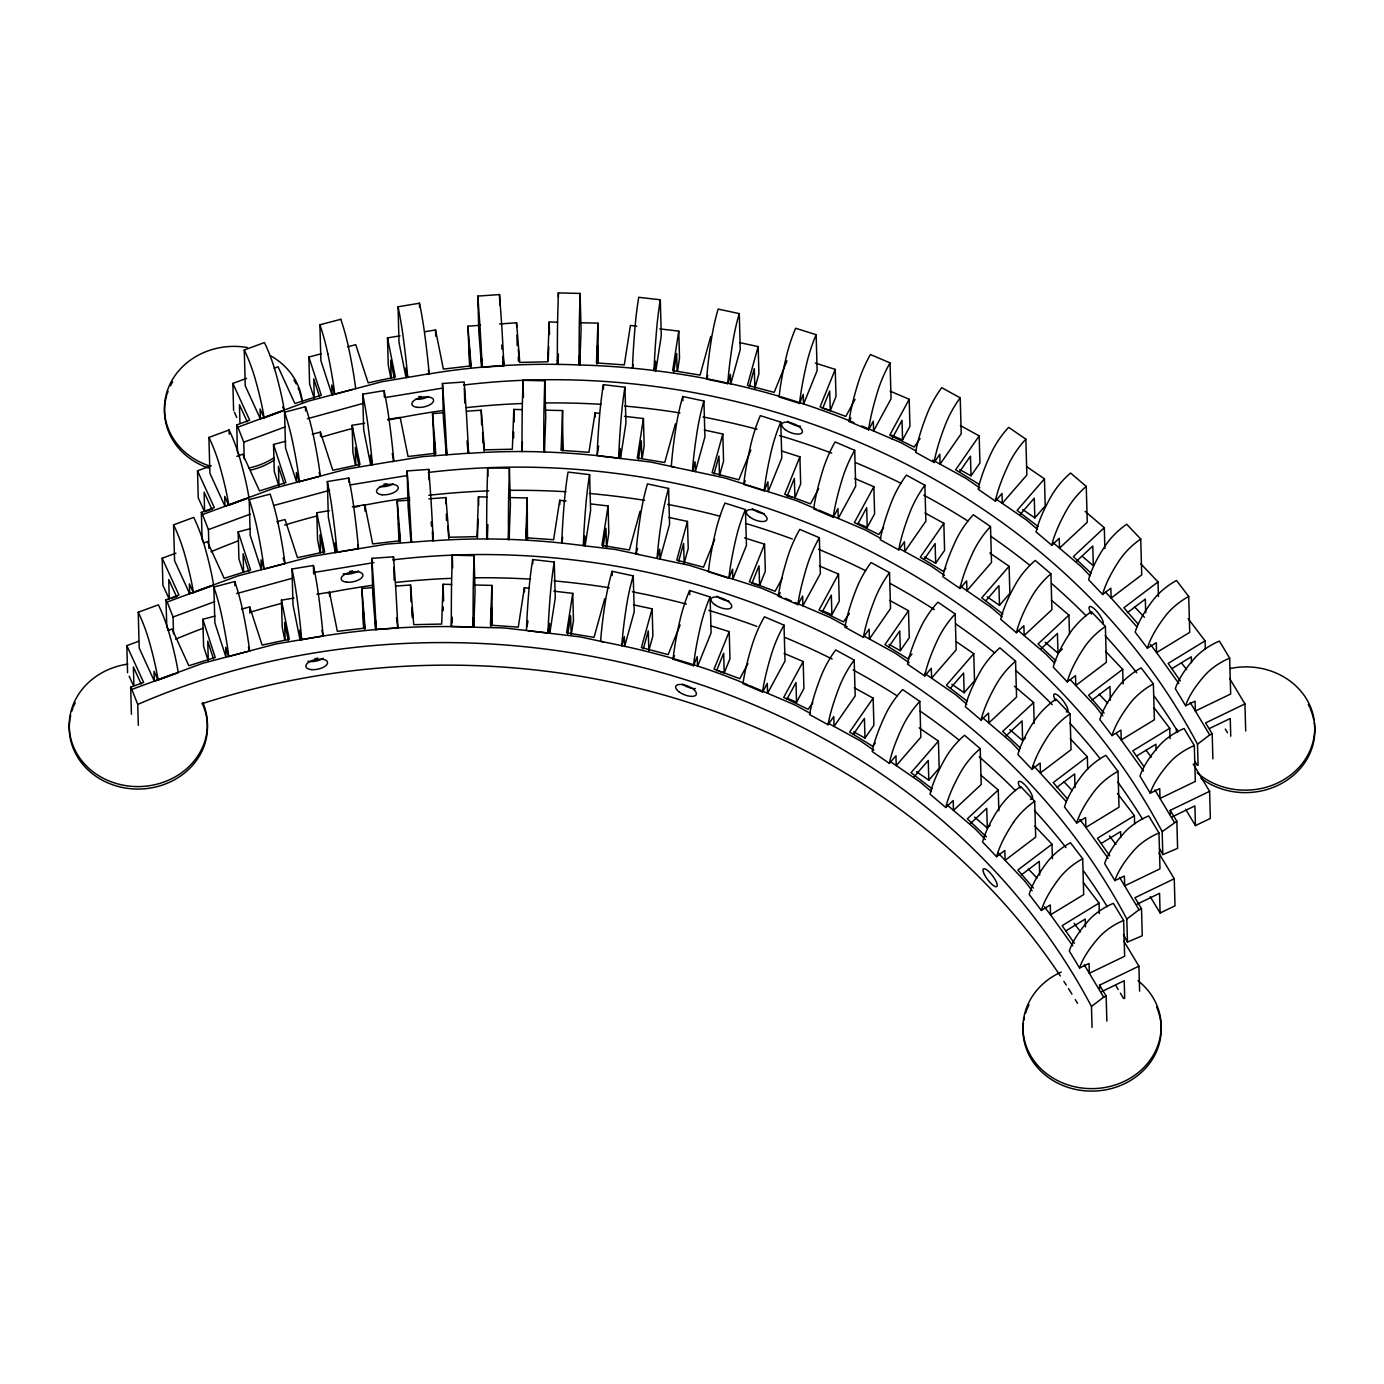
<?xml version="1.0" encoding="UTF-8"?>
<svg xmlns="http://www.w3.org/2000/svg" width="1384" height="1384" viewBox="0 0 1384 1384"><rect width="100%" height="100%" fill="white"/><g stroke="black" fill="none" stroke-linecap="round" stroke-linejoin="round"><path stroke-width="1.5" d="M451.53 585.069L452.308 555.157L474.055 555.676L475.058 591.522L473.743 627.212C415.615 624.72 357.228 629.339 300.051 639.962L293.01 604.86L292.007 568.997L313.424 565.468A31.036 2.128 80.6 0 1 318.493 594.964A111.862 7.647 80.6 0 1 322.766 632.228L323.095 636.034L276.16 643.923L202.687 663.299L131.843 689.422L130.667 687.191L143.625 682.416L126.826 645.653L138.608 641.311M508.62 498.171L509.398 468.259L487.652 467.74L486.874 497.652A111.862 2.906 -88.7 0 0 486.684 535.245L486.718 539.051L487.064 529.449L487.341 539.293L487.877 524.588M526.474 630.447L526.595 626.641A111.862 8.183 -83.3 0 1 528.999 589.221A31.036 2.266 -83.3 0 1 532.702 559.551L554.257 562.042L555.261 597.905L549.777 633.301L528.221 630.758M451.53 585.069A111.862 2.906 -88.7 0 0 451.34 622.662L451.374 626.468L473.12 626.969L473.466 617.368L473.743 627.212L504.191 627.955L548.029 632.972L548.151 629.184M467.031 440.873L468.052 453.433C518.204 449.662 568.876 451.668 618.717 458.139L618.838 454.35A111.862 8.183 -83.3 0 1 621.26 416.878A31.036 2.266 -83.3 0 1 624.945 387.226L603.389 384.666A31.036 2.266 -83.3 0 0 599.704 414.352A111.862 8.183 -83.3 0 0 597.265 451.859L597.161 455.613L598.632 446.081M451.599 584.463L443.122 584.256L441.669 624.046L413.747 624.686L410.529 585.017L395.72 586.055M442.62 610.828L442.776 606.711L442.88 610.655M451.374 626.468L451.72 616.866L451.876 622.765M486.943 497.046L478.466 496.839L477.013 536.629L449.091 537.269L445.873 497.6L428.936 498.794M477.445 537.822L478.12 519.294M474.937 584.999L491.891 585.397L490.438 625.187L518.273 627.142L524.38 587.681L528.584 588.183M490.87 626.381L491.545 607.853L492.047 625.568M492.185 625.395L491.891 585.397M522.287 409.629L513.81 409.422L512.357 449.212L484.435 449.852L481.217 410.183L466.408 411.221M513.239 438.053L513.464 431.877L513.637 437.794M522.408 442.032L522.062 451.634L522.028 447.828A111.862 2.906 -88.7 0 1 522.218 410.252L522.996 380.323L544.742 380.842L545.746 416.688L544.431 452.395L544.154 442.551L543.808 452.153L543.774 448.347A111.862 2.906 -88.7 0 1 543.964 410.667L544.742 380.842M510.281 497.583L527.235 497.981L525.782 537.771L553.617 539.725L559.724 500.264L566.039 501.008M526.214 538.964L526.889 520.436L527.391 538.168M527.442 540.123L527.235 497.981M557.631 322.212L549.154 322.005L547.701 361.795L519.779 362.435L516.561 322.766L499.624 323.96M548.202 360.93L548.739 346.519M558.409 353.958L558.029 364.459L557.752 354.615L557.406 364.217L557.371 360.411M545.625 410.166L562.579 410.564L561.125 450.354L588.961 452.308L595.068 412.847L599.272 413.349M561.644 449.506L562.233 433.019L562.734 450.752M562.873 450.561L562.579 410.564M580.969 322.749L597.923 323.147L596.469 362.937L624.305 364.892L630.412 325.43L636.726 326.174M596.902 364.148L597.577 345.602L598.078 363.335M598.217 363.144L597.923 323.147M474.055 555.676L473.276 585.57A111.862 2.906 -88.7 0 0 473.103 623.094M427.5 374.182C477.688 365.635 528.93 362.85 579.775 364.978L581.09 329.271L580.086 293.425L558.34 292.906L557.562 322.818A111.862 2.906 -88.7 0 0 557.371 360.376M580.086 293.425L579.308 323.337A111.862 2.906 -88.7 0 0 579.135 360.826L579.152 364.736L579.498 355.134L579.775 364.978C673.541 367.521 767.255 386.845 854.014 422.622M781.337 596.625L761.477 588.165L689.543 565.381L636 553.981L636.259 550.209A111.862 13.356 -77.9 0 1 640.878 513.135A31.036 3.702 -77.9 0 1 647.452 483.898L668.576 488.448L669.579 524.294L659.978 559.032L659.701 549.171L657.123 558.513L657.383 554.742A111.862 13.356 -77.9 0 1 662.002 517.685A31.036 3.702 -77.9 0 1 668.576 488.431M706.688 379.147L706.947 375.375A111.862 13.356 -77.9 0 1 711.566 338.302A31.036 3.702 -77.9 0 1 718.14 309.065L739.264 313.614L740.267 349.46L730.666 384.198L730.406 374.337L727.811 383.679L706.688 379.147L707.726 375.41M727.811 383.679L728.071 379.908A111.862 13.356 -77.9 0 1 732.69 342.851A31.036 3.702 -77.9 0 1 739.264 313.597M673.091 659.216L673.489 655.48A111.862 18.373 -72.4 0 1 680.271 618.959A31.036 5.104 -72.4 0 1 689.63 590.484L710.096 596.971L711.099 632.834L697.501 666.482L697.225 656.639L693.557 665.704L673.091 659.216L674.562 655.601M693.557 665.704L693.955 661.967A111.862 18.39 -72.4 0 1 700.736 625.464A31.036 5.104 -72.4 0 1 710.096 596.971M728.901 578.287L729.299 574.55A111.862 18.39 -72.4 0 1 736.08 538.047A31.036 5.104 -72.4 0 1 745.44 509.554L724.974 503.084A31.036 5.104 -72.4 0 0 715.597 531.577A111.862 18.373 -72.4 0 0 708.833 568.046L708.435 571.8L728.901 578.287L732.568 569.222L732.845 579.066L746.443 545.417L745.44 509.554M743.779 484.383L744.177 480.646A111.862 18.373 -72.4 0 1 750.958 444.143A31.036 5.104 -72.4 0 1 760.318 415.65L780.784 422.137L781.787 458L768.189 491.649L767.912 481.805L764.245 490.87L743.779 484.383L745.249 480.767M764.245 490.87L764.643 487.133A111.862 18.39 -72.4 0 1 771.424 450.63A31.036 5.104 -72.4 0 1 780.784 422.137M799.589 403.453L799.987 399.716A111.862 18.39 -72.4 0 1 806.768 363.213A31.036 5.104 -72.4 0 1 816.145 334.72L795.662 328.25A31.036 5.104 -72.4 0 0 786.285 356.743A111.862 18.373 -72.4 0 0 779.521 393.212L779.123 396.966L799.589 403.453L803.256 394.388L803.533 404.232L817.131 370.583L816.145 334.72M762.584 692.069L763.103 688.384A111.862 23.217 -66.9 0 1 771.943 652.66A31.036 6.436 -66.9 0 1 784.019 625.17L764.435 616.797A31.036 6.436 -66.9 0 0 752.377 644.287A111.862 23.217 -66.9 0 0 743.537 680.011L743 683.696L762.584 692.069L767.29 683.402L767.549 693.246L794.952 704.958L809.951 713.158M847.164 626.779L830.296 617.541L802.893 605.829L802.634 595.985L797.928 604.652L778.344 596.279L778.863 592.594A111.862 23.217 -66.9 0 1 787.721 556.87A31.036 6.436 -66.9 0 1 799.779 529.38L819.363 537.736L820.366 573.599L802.893 605.829L795.073 602.472M797.928 604.652L798.447 600.967A111.862 23.217 -66.9 0 1 807.287 565.243A31.036 6.436 -66.9 0 1 819.363 537.753M833.272 517.235L833.791 513.551A111.862 23.217 -66.9 0 1 842.631 477.826A31.036 6.436 -66.9 0 1 854.707 450.336L835.123 441.963A31.036 6.436 -66.9 0 0 823.065 469.453A111.862 23.217 -66.9 0 0 814.224 505.177L813.688 508.879L833.272 517.235L837.977 508.568L838.237 518.412L865.64 530.124L880.639 538.341M915.983 450.924L900.984 442.707L873.581 430.995L873.321 421.151L868.616 429.818L849.032 421.463L849.551 417.778A111.862 23.217 -66.9 0 1 858.409 382.036A31.036 6.436 -66.9 0 1 870.467 354.546L890.05 362.902L891.054 398.765L873.581 430.995L861.834 425.978M868.616 429.818L869.135 426.134A111.862 23.217 -66.9 0 1 877.975 390.409A31.036 6.436 -66.9 0 1 890.05 362.919M527.062 626.623L527.944 620.914M548.029 632.972L549.5 623.457L549.777 633.301L579.948 636.865L603.51 641.899M562.7 537.303L561.817 543.03L561.939 539.224A111.862 8.183 -83.3 0 1 564.343 501.804M553.808 591.141L572.734 593.373L566.61 632.834L594.047 637.367L604.739 598.667M567.769 634.08L570.623 615.707L571.159 635.394L573.478 620.447L572.734 593.373M591.262 503.984L608.078 505.956L601.953 545.417L629.391 549.95L640.083 511.25M603.113 546.663L605.967 528.29L606.503 547.977L608.822 533.03L608.078 505.956M633.093 364.39L632.505 368.196L632.626 364.39A111.862 8.183 -83.3 0 1 635.048 326.97A31.036 2.266 -83.3 0 1 638.733 297.3L660.289 299.792L661.293 335.655L655.808 371.05L655.549 361.207L654.061 370.722L654.182 366.933A111.862 8.166 -83.3 0 1 656.621 329.461A31.036 2.266 -83.3 0 1 660.289 299.809M618.717 458.139L620.205 448.624L620.464 458.467L650.636 462.031L674.198 467.065M624.495 416.307L643.422 418.539L637.297 458L664.735 462.533L675.427 423.85M638.457 459.246L641.311 440.873L641.795 458.588M642.176 458.415L644.166 445.613L643.422 418.539M659.839 328.89L678.766 331.122L672.641 370.583L700.079 375.116L710.771 336.433M673.8 371.829L676.655 353.456L677.139 371.172M677.52 371.016L679.509 358.197L678.766 331.122M828.082 724.732L828.739 721.116A111.862 27.784 -61.2 0 1 839.569 686.326A31.036 7.716 -61.2 0 1 854.188 660.099L835.711 649.944A31.036 7.699 -61.2 0 0 821.075 676.188A111.862 27.784 -61.2 0 0 810.263 710.961L809.605 714.594L828.082 724.732L833.774 716.549L834.05 726.392L859.897 740.596L873.84 750.18M863.426 637.315L864.083 633.699A111.879 27.784 -61.2 0 1 874.913 598.909A31.036 7.716 -61.2 0 1 889.531 572.682L871.055 562.527A31.036 7.699 -61.2 0 0 856.419 588.771A111.862 27.784 -61.2 0 0 845.607 623.544L844.949 627.177L863.426 637.315L869.117 629.132L869.394 638.976L895.24 653.179L909.184 662.763M898.77 549.898L899.427 546.282A111.862 27.784 -61.2 0 1 910.257 511.492A31.036 7.699 -61.2 0 1 924.875 485.265L906.399 475.11A31.036 7.699 -61.2 0 0 891.763 501.354A111.862 27.784 -61.2 0 0 880.951 536.127L880.293 539.76L898.77 549.898L904.461 541.715L904.738 551.559L930.584 565.762L944.528 575.346M934.114 462.481L934.771 458.865A111.879 27.784 -61.2 0 1 945.601 424.075A31.036 7.716 -61.2 0 1 960.219 397.848L941.743 387.693A31.036 7.699 -61.2 0 0 927.107 413.937A111.862 27.784 -61.2 0 0 916.294 448.71L915.637 452.343L934.114 462.481L939.805 454.298L940.082 464.142L965.928 478.345L979.872 487.929M891.088 762.048L896.244 765.594L920.827 737.257L919.824 701.411L902.645 689.578A31.036 8.892 -55.5 0 0 885.622 714.334A111.862 32.057 -55.5 0 0 872.958 747.983L872.179 751.547L889.358 763.362L890.137 759.816A111.862 32.057 -55.5 0 1 902.783 726.168A31.036 8.892 -55.5 0 1 919.824 701.411M924.702 675.946L925.481 672.399A111.862 32.057 -55.5 0 1 938.127 638.751A31.036 8.892 -55.5 0 1 955.168 613.994L937.989 602.161A31.036 8.892 -55.5 0 0 920.966 626.917A111.862 32.057 -55.5 0 0 908.302 660.566L907.523 664.13L924.702 675.946L931.311 668.334L931.588 678.177L955.617 694.716L966.759 704.197M960.046 588.529L966.655 580.917L966.932 590.76L991.515 562.423L990.511 526.577L973.333 514.762A31.036 8.892 -55.5 0 0 956.309 539.5A111.862 32.057 -55.5 0 0 943.646 573.149L942.867 576.713L960.046 588.529L960.825 584.982A111.862 32.057 -55.5 0 1 973.471 551.334M995.39 501.112L996.169 497.565A111.862 32.057 -55.5 0 1 1008.815 463.917A31.036 8.892 -55.5 0 1 1025.855 439.161L1008.676 427.345A31.036 8.892 -55.5 0 0 991.653 452.084A111.862 32.057 -55.5 0 0 978.99 485.732L978.211 489.296L995.39 501.112L1001.999 493.5L1002.276 503.343L1026.859 475.006L1025.855 439.161M945.739 807.512L946.604 804.052A111.862 35.967 -49.6 0 1 960.963 771.701A31.036 9.982 -49.6 0 1 980.218 748.64L964.527 735.267A31.036 9.982 -49.6 0 0 945.272 758.346A111.862 35.984 -49.6 0 0 930.913 790.679L930.048 794.157L945.739 807.512L953.195 800.54L953.472 810.384L975.409 829.102L985.373 839.569M981.083 720.095L981.948 716.635A111.862 35.967 -49.6 0 1 996.324 684.284A31.036 9.982 -49.6 0 1 1015.562 661.223L999.871 647.85A31.036 9.982 -49.6 0 0 980.616 670.929A111.862 35.984 -49.6 0 0 966.257 703.262L965.392 706.74L981.083 720.095L988.539 713.123L988.816 722.967L1010.752 741.686L1019.299 750.664M1016.427 632.678L1017.292 629.218A111.862 35.967 -49.6 0 1 1031.668 596.867A31.036 9.982 -49.6 0 1 1050.906 573.806L1035.215 560.433A31.036 9.982 -49.6 0 0 1015.96 583.512A111.862 35.984 -49.6 0 0 1001.601 615.845L1000.736 619.323L1016.427 632.678L1023.883 625.706L1024.16 635.55L1046.096 654.269L1054.643 663.247M1051.771 545.261L1052.636 541.801A111.862 35.967 -49.6 0 1 1066.995 509.45A31.036 9.982 -49.6 0 1 1086.25 486.389L1070.559 473.017A31.036 9.982 -49.6 0 0 1051.304 496.095A111.862 35.984 -49.6 0 0 1036.945 528.428L1036.08 531.906L1051.771 545.261L1059.227 538.307L1059.504 548.151L1081.44 566.852L1089.986 575.831M636 553.981L637.54 548.375M633.578 604.86L652.123 608.839L641.415 647.539L668.143 654.615L680.132 624.997M643.283 648.906L648.266 630.879L648.819 650.567L652.885 635.913L652.123 608.839M668.922 517.443L687.467 521.422L676.759 560.122L703.487 567.198L714.663 539.552M678.627 561.489L683.609 543.462L684.163 563.15L688.229 548.496L687.467 521.422M704.266 430.026L722.811 434.005L712.103 472.705L738.831 479.781L750.82 450.163M713.971 474.072L718.953 456.045L719.507 475.733L723.572 461.08L722.811 434.005M739.61 342.609L758.155 346.588L747.447 385.288L774.175 392.364L786.96 360.774M749.315 386.655L754.297 368.628L754.851 388.316L758.916 373.663L758.155 346.588M998.089 852.942L1005.095 860.312L1035.699 837.13L1034.696 801.267L1020.683 786.51A31.036 10.968 -43.5 0 0 999.421 807.685A111.862 39.496 -43.5 0 0 983.54 838.566L982.554 841.939L996.584 856.713L997.553 853.34A111.862 39.496 -43.5 0 1 1013.451 822.442M1031.928 769.296L1032.896 765.923A111.862 39.496 -43.5 0 1 1048.795 735.025A31.036 10.951 -43.5 0 1 1070.04 713.867L1056.027 699.093A31.036 10.968 -43.5 0 0 1034.765 720.268A111.862 39.496 -43.5 0 0 1018.884 751.149L1017.897 754.522L1031.928 769.296L1040.162 763.051L1040.439 772.895L1071.043 749.713L1070.04 713.85M1067.272 681.88L1068.24 678.506A111.862 39.496 -43.5 0 1 1084.139 647.608A31.036 10.951 -43.5 0 1 1105.384 626.45L1091.37 611.676A31.036 10.968 -43.5 0 0 1070.109 632.851A111.862 39.496 -43.5 0 0 1054.21 663.732L1053.241 667.105L1067.272 681.88L1075.506 675.634L1075.783 685.478L1095.401 706.151L1102.823 715.874M1102.616 594.463L1103.584 591.089A111.862 39.496 -43.5 0 1 1119.483 560.191A31.036 10.951 -43.5 0 1 1140.727 539.033L1126.714 524.259A31.036 10.968 -43.5 0 0 1105.453 545.434A111.862 39.496 -43.5 0 0 1089.571 576.315L1088.585 579.688L1102.616 594.463L1110.85 588.217L1111.127 598.061L1136.939 626.848M1041.356 910.413L1042.411 907.125A111.862 42.593 -37.4 0 1 1059.66 877.837A31.036 11.816 -37.4 0 1 1082.686 858.737L1070.472 842.735A31.036 11.816 -37.3 0 0 1047.446 861.834A111.862 42.593 -37.4 0 0 1030.215 891.123L1029.142 894.41L1041.356 910.413L1050.266 904.963L1050.543 914.807L1072.825 945.86M1076.7 822.996L1077.755 819.726A111.862 42.593 -37.4 0 1 1095.004 790.42A31.036 11.816 -37.4 0 1 1118.03 771.321L1105.816 755.318A31.036 11.816 -37.4 0 0 1082.807 774.417A111.862 42.593 -37.4 0 0 1065.559 803.723L1064.486 806.993L1076.7 822.996L1085.61 817.546L1085.886 827.39L1108.169 858.443M1112.044 735.579L1113.099 732.309A111.862 42.593 -37.4 0 1 1130.347 703.003A31.036 11.816 -37.4 0 1 1153.374 683.904L1141.16 667.901A31.036 11.816 -37.3 0 0 1118.134 687A111.862 42.575 -37.4 0 0 1100.903 716.289L1099.83 719.576L1112.044 735.579L1120.954 730.129L1121.23 739.973L1143.513 771.026M1147.388 648.162L1148.443 644.892A111.879 42.593 -37.4 0 1 1165.691 615.586A31.036 11.816 -37.4 0 1 1188.718 596.487L1176.504 580.484A31.036 11.816 -37.4 0 0 1153.495 599.583A111.862 42.593 -37.4 0 0 1136.247 628.89L1135.174 632.159L1147.388 648.162L1156.297 642.712L1156.574 652.556L1178.857 683.609M1079.572 968.021L1080.696 964.856A111.862 45.222 -31 0 1 1099.104 937.262A31.036 12.543 -31 0 1 1123.635 920.395L1113.376 903.337A31.036 12.543 -31 0 0 1088.845 920.204A111.862 45.222 -31 0 0 1070.438 947.798L1069.296 950.964L1079.572 968.021L1089.052 963.437L1089.329 973.281L1103.671 997.172L1106.162 996.117L1099.571 985.149L1138.911 966.17L1123.583 940.67M1114.916 880.605L1116.04 877.439A111.862 45.222 -31 0 1 1134.447 849.845A31.036 12.543 -31 0 1 1158.979 832.995L1148.72 815.92A31.036 12.543 -31 0 0 1124.189 832.787A111.862 45.222 -31 0 0 1105.781 860.381L1104.64 863.547L1114.916 880.605L1124.396 876.02L1124.673 885.864L1139.015 909.755L1141.506 908.7L1134.915 897.732L1174.255 878.753L1158.927 853.253M1150.26 793.188L1151.384 790.022A111.862 45.222 -31 0 1 1169.791 762.428A31.036 12.543 -31 0 1 1194.323 745.578L1184.064 728.503A31.036 12.543 -31 0 0 1159.533 745.37A111.862 45.222 -31 0 0 1141.125 772.964L1139.984 776.13L1150.26 793.188L1159.74 788.603L1160.017 798.447L1195.326 781.424L1194.323 745.561M1185.604 705.771L1186.728 702.605A111.862 45.222 -31 0 1 1205.135 675.011A31.036 12.543 -31 0 1 1229.667 658.161L1219.408 641.086A31.036 12.543 -31 0 0 1194.876 657.954A111.862 45.222 -31 0 0 1176.469 685.547L1175.327 688.713L1185.604 705.771L1195.084 701.186L1195.361 711.03L1209.703 734.921L1212.194 733.866L1205.602 722.898L1244.943 703.92L1229.615 678.419M711.255 625.949L729.212 631.64L714.04 669.147L739.783 678.679L747.983 663.559M744.609 537.909L764.556 544.223L749.384 581.73L775.126 591.262L782.306 578.045M781.943 451.115L799.9 456.807L784.728 494.313L810.47 503.845L818.671 488.725M815.297 363.075L835.244 369.39L820.072 406.896L845.814 416.428L855.035 399.422M716.601 670.704L723.676 653.231L724.23 672.918L718.244 671.032M751.944 583.287L759.02 565.814L759.574 585.501L751.581 582.975M787.288 495.87L794.364 478.397L794.918 498.084L800.661 483.881L799.9 456.807M822.632 408.453L829.708 390.98L830.262 410.667L822.269 408.142M724.23 672.918L729.973 658.715L729.212 631.64M759.574 585.501L765.317 571.298L764.556 544.223M830.262 410.667L836.005 396.464L835.244 369.39M849.032 421.463L850.918 417.985M778.344 596.279L780.23 592.819M890.102 391.118L909.201 399.267L889.722 435.182L914.184 447.067L920.066 438.59M891.953 438.849L902.022 420.252L902.576 439.939L891.123 435.06M854.758 478.535L873.858 486.684L854.378 522.598L878.84 534.483L883.546 527.702M902.576 439.939L909.945 426.341L909.201 399.267M857.613 524.398L866.678 507.668L867.232 527.356L857.682 523.29M819.414 565.952L838.514 574.101L819.034 610.015L843.496 621.9L849.378 613.423M867.232 527.356L874.601 513.758L873.858 486.684M822.269 611.814L831.334 595.085L831.888 614.773L822.338 610.707M784.071 653.369L803.17 661.517L783.69 697.432L808.152 709.317L812.858 702.536M831.888 614.773L839.258 601.158L838.514 574.101M786.925 699.231L795.99 682.502L796.544 702.19L786.994 698.124M796.544 702.19L803.914 688.575L803.17 661.517M960.358 425.545L979.18 435.891L955.635 469.816L978.54 483.933M959.493 471.927L970.461 456.132L971.014 475.819L959.717 469.608M971.014 475.819L979.941 462.965L979.18 435.891M925.014 512.962L943.836 523.308L920.291 557.233L943.196 571.35L945.947 568.184M924.149 559.344L935.117 543.549L935.671 563.236L924.374 557.025M935.671 563.236L944.597 550.382L943.836 523.308M889.67 600.379L908.492 610.725L884.947 644.65L907.852 658.767L911.969 654.027M888.805 646.76L899.773 630.966L900.327 650.653L889.03 644.442M900.327 650.653L909.253 637.799L908.492 610.725M854.326 687.796L873.148 698.142L849.603 732.067L872.508 746.184L875.259 743.018M853.461 734.177L864.429 718.382L864.983 738.07L853.686 731.859M864.983 738.07L873.909 725.216L873.148 698.142M1026.945 466.823L1044.453 478.864L1017.067 510.437L1038.19 526.612M1019.887 514.796L1034.281 498.205L1034.834 517.893L1022.586 509.468M1034.834 517.893L1045.214 505.938L1044.453 478.864M989.854 553.029L1009.109 566.281L981.723 597.853L1002.846 614.029M985.858 600.708L998.937 585.622L999.49 605.31L987.242 596.885M999.49 605.31L1009.87 593.355L1009.109 566.281M956.257 641.657L973.765 653.698L946.379 685.27L967.502 701.446M950.514 688.125L963.593 673.039L964.146 692.727L951.898 684.302M889.358 763.362L895.967 755.75L896.244 765.594L920.274 782.133L931.415 791.613M964.146 692.727L974.526 680.772L973.765 653.698M919.166 727.863L938.421 741.115L911.035 772.687L932.159 788.863M913.855 777.047L928.249 760.456L928.802 780.144L916.554 771.718M928.802 780.144L939.182 768.189L938.421 741.115M1085.108 511.371L1104.294 527.719L1073.361 556.576L1091.18 573.305M1076.527 561.212L1092.772 546.04L1093.325 565.727L1082.132 556.195M1051.356 600.154L1068.95 615.136L1038.017 643.992L1055.836 660.722M1041.183 648.629L1057.428 633.457L1057.981 653.144L1062.376 649.044M1014.42 686.204L1033.606 702.553L1002.673 731.409L1020.492 748.139M1005.839 736.046L1022.084 720.874L1022.638 740.561L1025.579 737.828M980.668 774.988L998.262 789.97L967.329 818.826L986.429 836.905M970.495 823.463L986.74 808.291L987.294 827.978L990.235 825.245M1198.094 765.127L1197.506 744.211L1209.703 734.921M1176.85 821.283L1177.611 848.357L1162.802 854.637L1162.162 831.628L1176.85 821.283L1170.259 810.315L1209.599 791.337L1193.164 764.003M1141.506 908.7L1142.267 935.774L1127.458 942.054L1126.818 919.045L1139.015 909.755M1092.062 1027.378L1091.474 1006.462L1103.671 997.172M1140.866 563.859L1158.027 581.92L1123.912 607.766L1138.15 624.097M1127.389 612.679L1145.312 599.099L1145.692 612.87M1105.522 651.276L1122.684 669.337L1088.568 695.183L1104.121 713.227M1092.045 700.096L1109.968 686.516L1110.349 700.287M1070.178 738.693L1087.34 756.754L1053.224 782.6L1067.462 798.931M1056.684 787.513L1074.624 773.933L1075.005 787.704M996.584 856.713L1004.819 850.468L1005.095 860.312L1024.714 880.985L1032.135 890.708M1034.834 826.11L1051.996 844.171L1017.88 870.017L1033.433 888.061M1021.34 874.93L1039.28 861.35L1039.661 875.12M1188.129 618.665L1205.083 640.861L1168.148 663.403L1180.396 680.997M1171.885 668.628L1191.295 656.794L1191.468 662.694M1154.1 707.778L1169.739 728.278L1132.804 750.82L1143.945 766.58M1136.541 756.045L1155.951 744.211L1156.124 750.111M1117.442 793.482L1134.396 815.695L1097.46 838.237L1109.708 855.831M1101.197 843.462L1120.608 831.628L1120.781 837.528M1083.412 882.611L1099.052 903.112L1062.116 925.654L1074.365 943.248M1065.853 930.878L1085.264 919.045L1085.489 926.917M1209.564 728.468L1230.238 718.504L1230.739 736.219M1172.334 816.802L1194.894 805.903L1195.447 825.608L1210.36 818.411L1209.599 791.337M1136.991 904.219L1159.55 893.32L1160.103 913.007L1175.016 905.828L1174.255 878.753M1101.647 991.636L1124.206 980.737L1124.708 998.469M260.33 418.85L245.262 385.859L244.259 350.014L264.413 342.575A31.036 4.965 69.8 0 1 275.105 370.601A111.862 17.888 69.8 0 1 283.685 406.74L284.274 410.46L264.119 417.882L260.071 409.007L260.33 418.85L280.502 411.429M233.602 410.477L232.858 383.403L246.612 378.334M274.136 368.196L278.063 366.743L294.861 403.522L321.261 395.201L308.857 357.037L321.088 353.82M239.449 455.768L237.46 452.014L236.699 424.94L249.656 420.165L232.858 383.403M224.987 506.267L209.918 473.276L208.915 437.43L229.069 429.992A31.036 4.965 69.8 0 1 239.743 458.017A111.862 17.888 69.8 0 1 248.359 494.174L248.93 497.877L228.775 505.298L224.727 496.423L224.987 506.267L245.158 498.846M236.699 424.94L237.875 427.172L308.718 401.049L382.192 381.673L429.127 373.784L428.815 369.995A111.862 7.647 80.6 0 0 424.507 332.696A31.036 2.128 80.6 0 0 419.456 303.234L398.038 306.764L399.042 342.609L406.083 377.728L405.806 367.885L407.692 377.313L407.38 373.542A111.862 7.647 80.6 0 0 403.09 336.243A31.036 2.128 80.6 0 0 398.038 306.746M244.224 458.9L243.757 442.171L285.467 426.791M307.334 418.747L362.954 403.453M211.908 509.26L204.088 492.133L204.624 511.821L198.258 497.894L197.514 470.819L211.268 465.751M236.82 456.339L242.719 454.16L259.517 490.922L285.917 482.618L273.513 444.454L285.744 441.237M204.105 543.185L202.116 539.431L201.355 512.357L214.312 507.582L197.514 470.819M206.597 511.094L212.496 508.914M189.643 593.684L174.574 560.693L173.571 524.847L193.725 517.408A31.036 4.965 69.8 0 1 204.4 545.434A111.862 17.888 69.8 0 1 213.015 581.591L213.586 585.294L193.431 592.715L189.383 583.84L189.643 593.684L209.814 586.262M201.355 512.357L202.531 514.588L273.375 488.466L346.848 469.089L393.783 461.201L393.471 457.412A111.862 7.647 80.6 0 0 389.163 420.113A31.036 2.128 80.6 0 0 384.112 390.634L362.695 394.18L363.698 430.026L370.739 465.145L370.462 455.301L372.348 464.73L372.036 460.958A111.862 7.664 80.6 0 0 367.746 423.677A31.036 2.128 80.6 0 0 362.695 394.163M208.932 548.41L208.413 529.588L250.123 514.208M273.98 505.437L329.651 490.334M176.564 596.677L168.744 579.55L169.28 599.237L162.914 585.311L162.17 558.236L175.924 553.168M203.448 543.03L207.375 541.577L224.173 578.339L250.573 570.035L238.169 531.871L250.4 528.653M168.761 630.602L166.772 626.848L166.011 599.774L178.969 594.999L162.17 558.236M171.253 598.511L177.152 596.331M154.299 681.101L139.23 648.11L138.227 612.264L158.381 604.825A31.036 4.965 69.8 0 1 169.056 632.851A111.862 17.888 69.8 0 1 177.654 668.991L178.242 672.711L158.087 680.132L154.022 671.257L154.299 681.101L174.47 673.679M166.011 599.774L167.187 602.005L238.031 575.882L311.504 556.506L358.439 548.618L358.127 544.829A111.862 7.647 80.6 0 0 353.82 507.547A31.036 2.128 80.6 0 0 348.768 478.051L327.351 481.58L328.354 517.443L335.395 552.562L386.793 544.085L433.209 540.59L433.036 536.784A111.862 2.387 86 0 0 430.978 499.261L428.832 469.401L407.121 470.923L408.124 506.786L410.996 542.372L410.719 532.529L411.498 542.113L411.325 538.307A111.862 2.387 86 0 0 409.266 500.8L407.121 470.923M173.536 633.734L173.069 617.005L214.78 601.625M236.647 593.58L292.266 578.287M168.104 630.447L172.031 628.993L188.829 665.756L215.229 657.452L202.825 619.288L215.056 616.07M138.314 725.32L137.725 704.421C472.722 559.101 915.274 673.887 1091.474 1006.462M352.937 389.371L332.022 394.89L320.898 360.653L319.894 324.79L340.81 319.289M347.592 346.83L355.74 344.685L368.144 382.849L395.34 377.036L387.485 337.904L400.028 335.828M284.55 412.207L305.466 406.706A31.036 3.564 75.2 0 1 313.372 435.597A111.862 12.837 75.2 0 1 319.86 472.411L320.31 476.165L299.394 481.667L296.401 472.463L296.678 482.307L285.554 448.07L284.55 412.207A31.036 3.564 75.2 0 1 292.474 441.098M312.248 434.247L320.396 432.102L332.8 470.266L359.996 464.453L352.142 425.32L364.684 423.245M278.028 522.996A111.862 12.837 75.2 0 1 284.498 559.811L284.966 563.582L264.05 569.083L261.057 559.88L261.334 569.724L250.21 535.487L249.207 499.624L270.122 494.123A31.036 3.564 75.2 0 1 278.028 522.996M276.904 521.664L285.052 519.519L297.456 557.683L324.652 551.853L316.798 512.737L329.34 510.661M213.863 587.041L234.778 581.539A31.036 3.564 75.2 0 1 242.684 610.413A111.862 12.837 75.2 0 1 249.155 647.245L249.622 650.982L228.706 656.5L225.713 647.297L225.99 657.141L214.866 622.904L213.863 587.041A31.036 3.564 75.2 0 1 221.769 615.932A111.862 12.854 75.2 0 1 228.256 652.764M241.56 609.081L249.708 606.936L262.112 645.082L289.308 639.27L281.454 600.154L293.996 598.078M425.096 331.693L435.527 329.963L443.382 369.095L471.096 365.843L467.878 326.174L480.577 325.292M385.392 397.537L442.551 388.108M387.658 419.456L400.184 417.38L408.038 456.512L435.752 453.26L432.535 413.591L443.122 412.847M392.156 461.599L422.137 456.668L468.553 453.173L468.38 449.368A111.862 2.387 86 0 0 466.322 411.844L464.176 381.984L442.465 383.506L443.468 419.369L446.34 454.955L446.063 445.112L446.842 454.696L446.669 450.89A111.862 2.387 86 0 0 444.61 413.297L442.465 383.506M350.048 484.954L407.207 475.525M352.315 506.873L364.84 504.797L372.694 543.929L400.409 540.677L397.191 501.008L409.889 500.126M314.704 572.37L373.957 562.596M316.971 594.29L329.496 592.214L337.35 631.346L365.065 628.094L361.847 588.425L372.434 587.681M477.809 296.089L499.52 294.567L501.665 324.41A111.862 2.387 86 0 1 503.724 361.985L503.897 365.757L482.186 367.279L481.407 357.695L481.684 367.538L478.812 331.952L477.809 296.089L479.954 325.932A111.862 2.387 86 0 1 482.013 363.525L482.186 367.279M463.553 385.046C749.177 350.567 1060.109 484.504 1197.506 744.211M428.21 472.463C713.833 437.984 1024.765 571.921 1162.162 831.628M371.777 558.34L393.488 556.818L395.634 586.66A111.862 2.387 86 0 1 397.692 624.184L397.865 628.007L376.154 629.53L375.375 619.946L375.652 629.789L372.78 594.186L371.777 558.34L373.922 588.183A111.862 2.387 86 0 1 375.981 625.741L376.154 629.53M392.866 559.88C678.489 525.401 989.422 659.338 1126.818 919.045M598.909 455.924L620.464 458.467L625.949 423.072L624.945 387.209M432.483 532.978L432.708 540.85C483.448 537.044 534.708 539.085 585.121 545.884L590.605 510.488L589.601 474.626L568.046 472.082A31.036 2.266 -83.3 0 0 564.361 501.752M682.796 396.499L703.92 401.031L704.923 436.877L695.322 471.615L671.344 466.564L671.603 462.792A111.862 13.356 -77.9 0 1 676.222 425.736A31.036 3.702 -77.9 0 1 682.796 396.481L682.918 400.72M638.854 554.482L615.292 549.448L585.121 545.884L584.861 536.041L583.373 545.556L583.494 541.767A111.862 8.166 -83.3 0 1 585.916 504.295A31.036 2.266 -83.3 0 1 589.601 474.643M747.983 684.872C700.771 664.839 650.999 650.947 600.656 641.398L600.916 637.626A111.862 13.356 -77.9 0 1 605.535 600.552A31.036 3.702 -77.9 0 1 612.109 571.315L633.232 575.865L634.235 611.711L624.634 646.449L624.357 636.588L621.779 645.93L622.039 642.159A111.862 13.356 -77.9 0 1 626.658 605.102A31.036 3.702 -77.9 0 1 633.232 575.848M786.925 495.558L792.911 497.462M745.82 484.573L724.887 477.964L695.322 471.615L695.062 461.754L692.467 471.096L692.727 467.325A111.862 13.356 -77.9 0 1 697.346 430.268A31.036 3.702 -77.9 0 1 703.92 401.014M747.723 485.178L796.821 500.748L816.681 509.208M818.671 510.039L838.237 518.412L855.71 486.182L854.707 450.319M785.282 598.303L791.146 600.812M749.938 685.72L767.549 693.246L785.022 661.016L784.019 625.153M932.695 460.093L940.082 464.142L961.223 433.694L960.219 397.848M899.202 548.514L904.738 551.559L925.879 521.111L924.875 485.265M863.858 635.931L869.394 638.976L890.535 608.528L889.531 572.682M828.497 723.348L834.05 726.392L855.191 695.944L854.188 660.099M995.407 498.603L1026.305 519.882L1037.446 529.363M960.064 586.02L990.961 607.299L1002.102 616.78M924.72 673.437L931.588 678.177L956.171 649.84L955.168 613.994M1053.224 542.805L1059.504 548.151L1087.253 522.252L1086.25 486.389M1045.197 642.245L1057.981 653.144M1017.88 630.204L1024.16 635.55L1051.909 609.669L1050.906 573.806M1009.853 729.662L1022.638 740.561M982.536 717.621L988.816 722.967L1016.565 697.069L1015.562 661.223M974.509 817.079L987.294 827.978M947.192 805.038L953.472 810.384L981.221 784.486L980.218 748.64M1134.43 606.746L1144.43 617.281M1105.522 592.162L1111.127 598.061L1141.731 574.879L1140.727 539.016M1099.086 694.163L1107.65 703.193M1070.178 679.579L1075.783 685.478L1106.387 662.296L1105.384 626.433M1063.742 781.579L1072.306 790.61M1033.433 765.525L1066.251 801.665M1028.399 868.996L1036.962 878.027M1181.417 662.815L1186.642 669.648M1150.467 644.563L1156.574 652.556L1189.721 632.35L1188.718 596.487M1146.073 750.232L1151.298 757.065M1116.352 733.589L1121.23 739.973L1154.377 719.767L1153.374 683.904M1109.432 835.936L1115.954 844.482M1079.779 819.397L1085.886 827.39L1119.033 807.183L1118.03 771.321M1074.088 923.353L1080.61 931.899M1044.436 906.814L1050.543 914.807L1083.689 894.6L1082.686 858.737M1225.307 729.074L1227.504 732.724M1190.24 702.501L1195.361 711.03L1230.67 694.007L1229.667 658.144M1185.586 809.207L1195.447 825.608M1154.896 789.918L1174.359 822.338M1150.242 896.624L1160.103 913.007M1119.552 877.335L1124.673 885.864L1159.982 868.841L1158.979 832.978M1115.988 985.858L1118.186 989.508M1120.383 993.141L1123.67 998.608M1084.208 964.752L1089.329 973.281L1124.638 956.257L1123.635 920.395M282.665 406.913L284.274 410.46M247.252 421.843L239.432 404.716L239.916 422.431M234.398 412.207L236.785 417.432M141.22 684.094L133.4 666.967L133.885 684.682M129.162 676.205L133.141 684.907M237.875 427.172L243.757 442.171M202.531 514.588L208.413 529.588M167.187 602.005L173.069 617.005M131.843 689.422L137.725 704.421M319.531 396.654L313.77 378.887L314.306 398.575L309.618 384.112L308.857 357.037M319.099 472.48L320.31 476.165M284.187 484.071L278.426 466.304L278.962 485.992L274.274 471.529L273.513 444.454M283.166 558.046L284.966 563.582M248.843 571.488L243.082 553.721L243.567 571.436M243.03 571.592L238.93 558.946L238.169 531.871M248.411 647.314L249.622 650.982M213.499 658.905L207.738 641.138L208.275 660.825L203.586 646.363L202.825 619.288M428.365 370.012L429.127 373.784M394.319 378.334L390.669 360.099L391.17 377.832M390.79 377.676L388.247 364.961L387.485 337.904M392.26 453.641L393.783 461.201M358.975 465.751L355.325 447.516L355.826 465.249M355.446 465.093L352.903 452.378L352.142 425.32M357.678 544.846L358.439 548.618M323.631 553.168L319.981 534.933L320.483 552.666M320.102 552.51L317.559 539.795L316.798 512.737M321.953 630.36L323.095 636.034M288.287 640.584L284.637 622.35L285.139 640.083M284.758 639.927L282.215 627.212L281.454 600.154M264.119 417.882L263.531 414.179A111.862 17.888 69.8 0 0 254.933 378.022A31.036 4.965 69.8 0 0 244.259 349.996M228.775 505.298L228.187 501.596A111.862 17.888 69.8 0 0 219.589 465.439A31.036 4.965 69.8 0 0 208.915 437.413M193.431 592.715L192.843 589.013A111.862 17.888 69.8 0 0 184.245 552.856A31.036 4.965 69.8 0 0 173.571 524.83M158.087 680.132L157.499 676.413A111.862 17.888 69.8 0 0 148.901 640.273A31.036 4.965 69.8 0 0 138.227 612.247M355.653 388.748L355.204 384.994A111.862 12.837 75.2 0 0 348.716 348.163A31.036 3.564 75.2 0 0 340.81 319.289M299.394 481.667L298.944 477.913A111.862 12.854 75.2 0 0 292.474 441.115M264.05 569.083L263.6 565.329A111.862 12.837 75.2 0 0 257.13 528.515A31.036 3.564 75.2 0 0 249.224 499.641M228.256 652.746L228.706 656.5M518.308 349.287L519.311 361.605M503.897 365.757L503.119 356.172L503.395 366.016L503.049 361.829M501.7 345.083L502.046 349.27M484.141 451.08L482.635 432.604L482.912 442.447M470.802 367.071L469.314 348.595L469.799 366.31M469.678 366.137L467.878 326.174M468.553 453.173L467.775 443.589L468.052 453.433M447.793 526.179L448.797 538.497M435.458 454.488L433.97 436.012L434.455 453.727M434.507 455.699L432.535 413.591M432.431 531.006L433.209 540.59M431.185 522.01L431.514 526.197M412.778 617.697L411.948 607.438L412.224 617.281M400.114 541.905L398.627 523.429L399.111 541.144M398.99 540.971L397.191 501.008M397.865 628.007L396.516 617.8M364.77 629.322L363.283 610.846L363.767 628.561M363.646 628.388L361.847 588.425M1244.943 703.92L1245.704 730.994M1212.194 733.866L1212.886 758.847M1205.083 640.861L1205.326 649.2M1169.739 728.278L1170.034 738.693M1170.259 810.315L1170.362 814.017M1158.027 581.92L1158.443 596.487M1138.911 966.17L1139.62 991.152M1134.396 815.695L1134.638 824.034M1122.684 669.337L1123.099 683.904M1104.294 527.719L1104.864 548.548M1106.162 996.117L1106.854 1021.098M1099.052 903.112L1099.346 913.526M1099.571 985.149L1099.674 988.851M1087.34 756.754L1087.686 769.244M1068.95 615.136L1069.469 633.872M1051.996 844.171L1052.411 858.737M1033.606 702.553L1034.177 723.382M998.262 789.97L998.833 810.799M689.63 590.501L689.751 594.705M612.109 571.332L612.23 575.536M603.389 384.666L603.51 388.887M595.068 412.847L595.189 417.017M558.34 292.906L558.444 297.127M559.724 500.264L559.845 504.433M549.154 322.005L549.5 334.495M532.702 559.499L532.823 563.721M522.996 380.323L523.463 397.208M518.308 357.003L518.429 360.93M524.38 587.681L524.501 591.85M516.561 322.766L516.682 326.935M516.907 335.257L517.201 345.671M513.81 409.422L514.156 421.912M509.398 468.259L510.402 504.105L509.087 539.812L508.81 529.951L508.464 539.552L508.43 535.764A111.862 2.906 -88.7 0 1 508.62 498.084M499.52 294.567L499.814 305.12M487.652 467.74L487.877 476.183M481.217 410.183L481.615 424.767M478.466 496.839L478.708 505.177M464.349 388.316L464.764 403.073M452.308 555.157L452.654 567.821M445.873 497.6L446.046 503.845M446.34 514.26L446.513 520.505M443.122 584.256L443.589 600.916M435.527 329.963L435.7 336.208M428.832 469.401L429.127 479.954M419.456 303.217L419.577 307.438M410.529 585.017L410.996 601.677M393.488 556.818L393.592 561.039M393.783 567.371L394.129 580.017M384.112 390.634L384.302 396.966M364.84 504.797L365.013 511.042M348.768 478.051L348.889 482.272M332.022 394.89L331.745 385.046L334.738 394.25L334.288 390.496A111.862 12.854 75.2 0 0 327.818 353.698M335.395 552.562L335.118 542.701L337.004 552.147L336.693 548.375A111.862 7.664 80.6 0 0 332.402 511.094A31.036 2.128 80.6 0 0 327.351 481.597M329.496 592.214L329.617 596.383M320.396 432.102L320.517 436.271M313.424 565.468L313.666 573.91M305.466 406.706L305.587 410.91M300.051 639.962L299.774 630.118L301.66 639.564L301.349 635.792A111.862 7.664 80.6 0 0 297.058 598.511A31.036 2.128 80.6 0 0 292.007 568.997M249.708 606.936L249.881 613.181M234.778 581.539L234.899 585.743M229.069 429.992L229.19 434.213M130.667 687.191L131.428 714.265M126.826 645.653L127.57 672.711M473.086 623.181L473.12 626.969M800.523 426.341A11.037 4.654 22 0 1 787.582 421.272M1091.526 614.185A11.037 3.114 52.8 0 1 1090.073 606.486A11.037 3.114 52.8 0 1 1098.706 613.666A11.037 3.114 52.8 0 1 1103.169 623.855M420.926 396.516A5.449 2.439 -11.3 0 1 418.764 396.62M319.912 324.808A31.036 3.564 75.2 0 1 327.8 353.681M428.469 396.533A11.037 4.931 -11.3 0 1 415.788 399.249M322.04 437.05A717.172 639.564 -1.6 0 1 352.816 428.4M388.125 420.113A717.172 639.564 -1.6 0 1 442.932 410.529M466.304 407.64A717.172 639.564 -1.6 0 1 521.941 403.505M545.504 402.934A717.172 639.564 -1.6 0 1 601.279 404.318M624.755 406.066A717.172 639.564 -1.6 0 1 679.959 412.934M703.072 416.982A717.172 639.564 -1.6 0 1 757.048 429.248M779.503 435.562A717.172 639.564 -1.6 0 1 831.697 453.122M855.848 462.706A717.172 639.564 -1.6 0 1 900.949 483.276M923.803 495.126A717.172 639.564 -1.6 0 1 967.918 521.059M990.892 536.317A717.172 639.564 -1.6 0 1 1030.077 565.52M1051.615 583.512A717.172 639.564 -1.6 0 1 1086.059 615.707M1105.211 635.723A717.172 639.564 -1.6 0 1 1136.714 672.78M1154.377 696.342A717.172 639.564 -1.6 0 1 1177.974 731.859M1195.136 761.563A717.172 639.564 -1.6 0 1 1197.143 765.335M764.227 513.689A11.037 4.654 22 0 1 752.256 508.689M1055.629 700.685A11.037 3.114 52.8 0 1 1055.784 694.111A11.037 3.114 52.8 0 1 1065.68 704.508A11.037 3.114 52.8 0 1 1066.216 711.808M386.707 483.725A5.449 2.439 -11.3 0 1 383.939 484.054M393.125 483.95A11.037 4.931 -11.3 0 1 379.476 486.528M973.488 551.334A31.036 8.892 -55.5 0 1 990.511 526.577M210.991 551.766A717.172 639.564 -1.6 0 1 238.48 540.815M284.672 525.09A717.172 639.564 -1.6 0 1 317.472 515.817M354.875 507.08A717.172 639.564 -1.6 0 1 359.062 506.233M363.248 505.385A717.172 639.564 -1.6 0 1 409.716 497.652M428.832 495.282A717.172 639.564 -1.6 0 1 488.742 490.853M510.16 490.351A717.172 639.564 -1.6 0 1 565.935 491.735M589.411 493.483A717.172 639.564 -1.6 0 1 644.615 500.351M667.728 504.399A717.172 639.564 -1.6 0 1 719.645 516.128M746.184 523.584A717.172 639.564 -1.6 0 1 792.288 539.016M818.515 549.292A717.172 639.564 -1.6 0 1 865.606 570.692M890.344 583.564A717.172 639.564 -1.6 0 1 934.356 609.617M955.548 623.734A717.172 639.564 -1.6 0 1 994.733 652.937M1016.271 670.929A717.172 639.564 -1.6 0 1 1052.221 704.629M1069.867 723.14A717.172 639.564 -1.6 0 1 1100.055 758.553M1117.822 782.064A717.172 639.564 -1.6 0 1 1142.63 819.276M1159.792 848.98A717.172 639.564 -1.6 0 1 1162.802 854.637M728.884 601.106A11.037 4.654 22 0 1 716.895 596.106M1020.285 788.101A11.037 3.114 52.9 0 1 1020.112 781.406A11.037 3.114 52.9 0 1 1029.558 790.679A11.037 3.114 52.9 0 1 1031.72 799.295M1030.872 799.225A11.037 3.114 52.9 0 1 1030.353 799.035M352.436 570.831A5.449 2.439 -11.3 0 1 349.685 571.419M358.577 570.865A11.037 4.948 -11.3 0 1 343.232 573.772M175.647 639.183A717.172 639.564 -1.6 0 1 203.137 628.232M251.352 611.884A717.172 639.564 -1.6 0 1 282.128 603.234M327.904 592.802A717.172 639.564 -1.6 0 1 372.244 585.363M395.616 582.456A717.172 639.564 -1.6 0 1 451.253 578.339M474.816 577.768A717.172 639.564 -1.6 0 1 530.591 579.152M554.067 580.899A717.172 639.564 -1.6 0 1 609.271 587.768M632.384 591.816A717.172 639.564 -1.6 0 1 686.36 604.081M708.816 610.396A717.172 639.564 -1.6 0 1 756.944 626.433M785.161 637.54A717.172 639.564 -1.6 0 1 832.182 659.061M853.115 669.96A717.172 639.564 -1.6 0 1 897.23 695.893M920.204 711.151A717.172 639.564 -1.6 0 1 959.389 740.353M979.301 756.944A717.172 639.564 -1.6 0 1 1015.372 790.524M1034.523 810.557A717.172 639.564 -1.6 0 1 1066.026 847.613M1083.689 871.176A717.172 639.564 -1.6 0 1 1107.286 906.693M1123.427 934.529A717.172 639.564 -1.6 0 1 1127.458 942.054M695.408 688.592A11.037 4.654 22 0 1 693.54 688.523M692.519 688.384A11.037 4.654 22 0 1 682.347 684.128M317.593 658.04A5.449 2.439 -11.3 0 1 314.895 658.767M1013.451 822.442A31.036 10.951 -43.5 0 1 1034.696 801.284M548.151 629.149A111.862 8.183 -83.3 0 1 550.572 591.712A31.036 2.266 -83.3 0 1 554.257 562.06M323.233 658.282A11.037 4.948 -11.3 0 1 307.888 661.189M201.839 703.747A717.172 639.564 -1.6 0 1 1060.334 975.979M1063.881 981.377A717.172 639.564 -1.6 0 1 1066.216 985.01M1068.517 988.643A717.172 639.564 -1.6 0 1 1071.943 994.11M1075.299 999.629A717.172 639.564 -1.6 0 1 1077.496 1003.314M1230.255 668.524A69.114 61.623 -1.6 0 1 1312.136 744.903A69.114 61.623 -1.6 0 1 1197.264 772.826M1176.642 732.482A69.114 61.623 -1.6 0 1 1176.538 729.541M1314.229 722.656A69.114 61.623 -1.6 0 1 1278.712 784.953A69.114 61.623 -1.6 0 1 1200.983 778.24M1176.608 732.015A69.114 61.623 -1.6 0 1 1176.642 729.074M1308.261 704.456A69.114 61.623 -1.6 0 1 1309.593 707.138M1310.198 708.504A69.114 61.623 -1.6 0 1 1313.727 719.767M1138.011 980.72A69.114 61.623 -1.6 0 1 1137.423 1073.24A69.114 61.623 -1.6 0 1 1034.609 1061.58A69.114 61.623 -1.6 0 1 1061.234 972.018M1156.609 1006.964A69.114 61.623 -1.6 0 1 1101.024 1090.54A69.114 61.623 -1.6 0 1 1023.416 1023.157M1023.866 1020.25A69.114 61.623 -1.6 0 1 1024.454 1017.361M1025.613 1013.071A69.114 61.623 -1.6 0 1 1028.969 1004.784M202.791 702.466A69.114 61.623 -1.6 0 1 158.433 783.794A69.114 61.623 -1.6 0 1 70.93 739.056A69.114 61.623 -1.6 0 1 127.778 664.112M206.891 719.092A69.114 61.623 -1.6 0 1 138.244 789.053A69.114 61.623 -1.6 0 1 69.875 719.663M70.117 718.209A69.114 61.623 -1.6 0 1 70.705 715.32M71.864 711.03A69.114 61.623 -1.6 0 1 72.833 708.227M73.387 706.843A69.114 61.623 -1.6 0 1 75.22 702.743M202.86 704.923A69.114 61.623 -1.6 0 1 206.666 717.639M274.188 457.62A69.114 61.623 -1.6 0 1 248.912 468.017M210.057 466.114A69.114 61.623 -1.6 0 1 167.049 391.62A69.114 61.623 -1.6 0 1 247.546 347.574M270.312 355.619A69.114 61.623 -1.6 0 1 302.404 402.588M274.257 460.076A69.114 61.623 -1.6 0 1 250.573 470.127M208.586 468.069A69.114 61.623 -1.6 0 1 166.685 395.513M167.118 394.094A69.114 61.623 -1.6 0 1 168.087 391.274M170.457 385.79A69.114 61.623 -1.6 0 1 172.619 381.828M293.91 380.046A69.114 61.623 -1.6 0 1 296.176 383.939M298.096 387.97A69.114 61.623 -1.6 0 1 299.203 390.738M299.705 392.122A69.114 61.623 -1.6 0 1 300.587 394.942M300.985 396.378A69.114 61.623 -1.6 0 1 301.902 400.685M417.414 407.346A11.037 4.931 -11.3 0 0 433.59 400.339A11.037 4.931 -11.3 0 0 417.172 398.713A11.037 4.931 -11.3 0 0 417.414 407.346M785.23 429.663A11.037 4.654 22 0 0 802.253 432.396A11.037 4.654 22 0 0 788.742 422.38A11.037 4.654 22 0 0 785.23 429.663M382.07 494.763A11.037 4.931 -11.3 0 0 398.246 487.756A11.037 4.931 -11.3 0 0 381.828 486.13A11.037 4.931 -11.3 0 0 382.07 494.763M749.886 517.08A11.037 4.654 22 0 0 766.909 519.813A11.037 4.654 22 0 0 753.398 509.796A11.037 4.654 22 0 0 749.886 517.08M346.727 582.18A11.037 4.931 -11.3 0 0 362.902 575.173A11.037 4.931 -11.3 0 0 346.484 573.547A11.037 4.931 -11.3 0 0 346.727 582.18M714.542 604.497A11.037 4.654 22 0 0 731.565 607.23A11.037 4.654 22 0 0 718.054 597.213A11.037 4.654 22 0 0 714.542 604.497M311.383 669.596A11.037 4.931 -11.3 0 0 327.558 662.59A11.037 4.931 -11.3 0 0 311.14 660.964A11.037 4.931 -11.3 0 0 311.383 669.596M679.198 691.913A11.037 4.654 22 0 0 696.221 694.647A11.037 4.654 22 0 0 682.71 684.63A11.037 4.654 22 0 0 679.198 691.913M984.474 874.619A11.037 3.114 52.9 0 0 996.705 886.608A11.037 3.114 52.9 0 0 989.266 871.989A11.037 3.114 52.9 0 0 984.474 874.619"/></g></svg>
